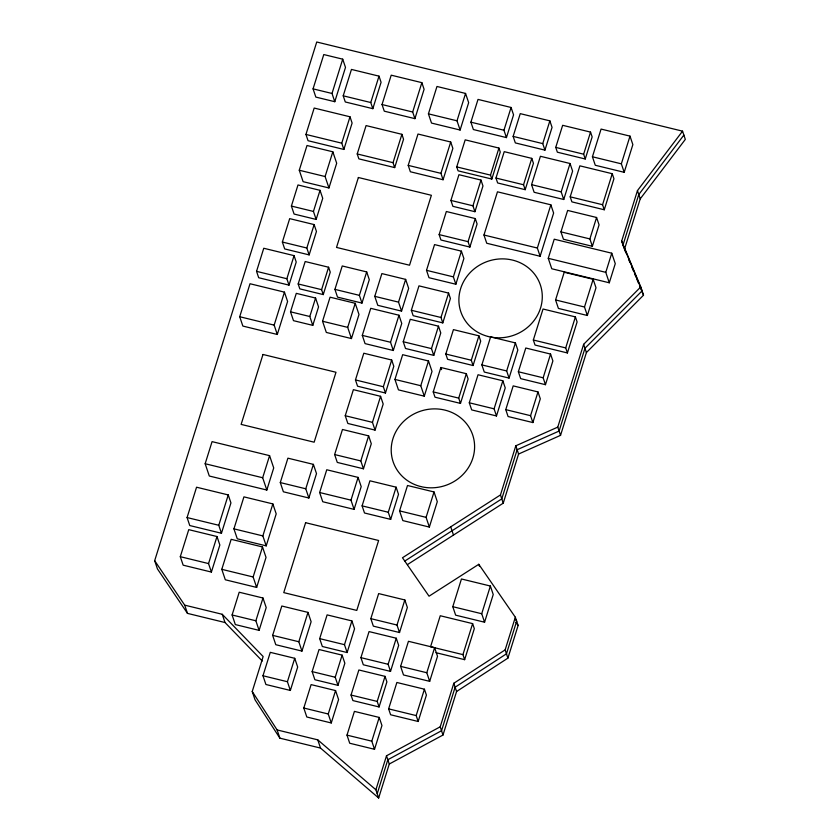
<?xml version="1.0" encoding="UTF-8"?>
<svg xmlns="http://www.w3.org/2000/svg" width="840" height="840" viewBox="0 0 840 840"><rect width="100%" height="100%" fill="white"/><g stroke="black" fill="none" stroke-linecap="round" stroke-linejoin="round"><path stroke-width="1.26" d="M262.29 661.017L225.015 622.524L187.478 613.379L157.447 568.922L154.675 560.69L316.733 42L682.553 131.155L685.325 139.388L640.227 198.849L624.456 249.322L625.968 252.945M239.715 316.733L250.016 283.742L284.456 292.142L287.595 301.476L277.294 334.467L242.855 326.067L239.715 316.733L274.155 325.122L277.294 334.467M313.068 88.861L323.778 54.558L342.72 59.168L345.492 67.41L334.782 101.703L315.84 97.094L313.068 88.861L332.01 93.471L334.782 101.703M256.547 271.352L263.76 248.262L294.063 255.644L296.216 262.038L289.002 285.127L258.689 277.736L256.547 271.352L286.85 278.733L289.002 285.127M305.939 134.442L314.181 108.055L349.997 116.792L352.107 123.06L343.865 149.447L308.049 140.71L305.939 134.442L341.754 143.178L343.865 149.447M187.078 517.556L196.56 487.211L228.249 494.928L230.937 502.919L221.456 533.264L189.767 525.546L187.078 517.556L218.768 525.273L221.456 533.264M205.16 463.733L212.069 441.63L269.577 455.647L273.714 467.943L266.816 490.035L209.297 476.018L205.16 463.733L262.678 477.75L266.816 490.035M299.271 170.237L306.999 145.499L332.829 151.798L336.683 163.222L328.944 187.96L303.114 181.671L299.271 170.237L325.101 176.536L328.944 187.96M180.296 556.689L188.748 529.652L216.993 536.529L219.849 545.013L211.397 572.061L183.152 565.173L180.296 556.689L208.541 563.577L211.397 572.061M291.396 206.073L297.99 184.958L320.04 190.334L322.728 198.324L316.134 219.429L294.084 214.053L291.396 206.073L313.446 211.439L316.134 219.429M282.366 242.046L289.685 218.631L314.139 224.584L316.449 231.472L309.141 254.888L284.687 248.934L282.366 242.046L306.82 248.01L309.141 254.888M332.01 93.471L342.72 59.168M343.214 95.812L351.456 69.426L379.008 76.146L381.077 82.289L372.834 108.675L345.282 101.966L343.214 95.812L370.766 102.533L372.834 108.675M286.85 278.733L294.063 255.644M274.155 325.122L284.456 292.142M313.446 211.439L320.04 190.334M325.101 176.536L332.829 151.798M218.768 525.273L228.249 494.928M306.82 248.01L314.139 224.584M208.541 563.577L216.993 536.529M341.754 143.178L349.997 116.792M298.179 283.962L305.183 261.534L328.598 267.236L330.256 272.149L323.253 294.588L299.828 288.876L298.179 283.962L321.594 289.663L323.253 294.588M290.514 311.819L296.289 293.349L315.578 298.043L318.549 306.894L312.784 325.364L293.496 320.67L290.514 311.819L309.803 316.512L312.784 325.364M233.929 528.854L243.925 496.86L272.853 503.916L276.203 513.87L266.207 545.864L237.279 538.808L233.929 528.854L262.857 535.909L266.207 545.864M221.791 569.331L231.168 539.322L262.51 546.956L266.028 557.403L256.651 587.423L225.309 579.779L221.791 569.331L253.134 576.975L256.651 587.423M370.766 102.533L379.008 76.146M357.221 153.951L366.082 125.58L401.898 134.316L403.557 139.23L394.685 167.591L358.869 158.865L357.221 153.951L393.036 162.677L394.685 167.591M309.803 316.512L315.578 298.043M262.678 477.75L269.577 455.647M321.594 289.663L328.598 267.236M382.032 104.538L391.209 75.18L421.858 82.656L424.095 89.292L414.918 118.65L384.269 111.174L382.032 104.538L412.681 112.014L414.918 118.65M322.55 321.258L330.078 297.181L355.215 303.303L358.985 314.486L351.456 338.572L326.319 332.441L322.55 321.258L347.697 327.38L351.456 338.572M232.103 614.985L239.211 592.221L262.983 598.017L266.207 607.603L259.098 630.368L235.326 624.572L232.103 614.985L255.864 620.781L259.098 630.368M334.919 289.38L342.237 265.965L366.692 271.919L369.296 279.668L361.977 303.082L337.522 297.129L334.919 289.38L359.373 295.344L361.977 303.082M262.857 535.909L272.853 503.916M280.287 482.57L287.91 458.168L313.394 464.373L316.502 473.592L308.868 498.005L283.385 491.788L280.287 482.57L305.77 488.786L308.868 498.005M253.134 576.975L262.51 546.956M393.036 162.677L401.898 134.316M412.681 112.014L421.858 82.656M255.864 620.781L262.983 598.017M347.697 327.38L355.215 303.303M359.373 295.344L366.692 271.919M305.77 488.786L313.394 464.373M408.209 165.375L417.995 134.032L450.713 142.013L452.865 148.397L443.079 179.739L410.361 171.759L408.209 165.375L440.927 173.345L443.079 179.739M428.421 113.852L436.968 86.468L465.56 93.439L468.657 102.659L460.11 130.032L431.519 123.07L428.421 113.852L457.002 120.813L460.11 130.032M362.292 335.381L370.734 308.332L398.979 315.221L401.751 323.453L393.298 350.501L365.054 343.613L362.292 335.381L390.526 342.269L393.298 350.501M374.766 296.352L381.875 273.588L405.636 279.384L408.66 288.351L401.552 311.115L377.78 305.319L374.766 296.352L398.528 302.137L401.552 311.115M682.553 131.155L637.455 190.617L621.684 241.08L640.752 286.955L583.632 344.327L557.771 427.119L515.812 445.798L500.462 494.939L402.486 557.75L429.041 596.2L478.79 564.301L515.34 617.232L505.144 649.876L453.81 683.267L440.213 726.81L386.505 755.79L389.277 764.022L378.661 798L320.523 748.073L279.888 738.171L255.003 699.731L252.231 691.499L263.151 656.534L222.243 614.292L184.706 605.147L154.675 560.69M272.643 635.365L281.81 606.018L307.986 612.392L311.125 621.736L301.959 651.084L275.782 644.711L272.643 635.365L298.82 641.75L301.959 651.084M319.641 492.524L326.75 469.76L358.092 477.404L361.2 486.623L354.081 509.376L322.749 501.743L319.641 492.524L350.983 500.157L354.081 509.376M262.973 675.759L270.281 652.344L294.735 658.308L297.675 667.034L290.356 690.449L265.902 684.495L262.973 675.759L287.417 681.723L290.356 690.449M355.457 379.943L363.804 353.231L391.692 360.024L393.803 366.293L385.455 393.015L357.567 386.211L355.457 379.943L383.344 386.747L385.455 393.015M345.24 415.727L353.378 389.666L380.583 396.302L383.187 404.04L375.05 430.101L347.844 423.465L345.24 415.727L372.445 422.352L375.05 430.101M334.635 454.556L342.468 429.481L368.644 435.866L371.291 443.73L363.457 468.794L337.281 462.42L334.635 454.556L360.812 460.929L363.457 468.794M398.528 302.137L405.636 279.384M457.002 120.813L465.56 93.439M440.927 173.345L450.713 142.013M390.526 342.269L398.979 315.221M298.82 641.75L307.986 612.392M287.417 681.723L294.735 658.308M383.344 386.747L391.692 360.024M372.445 422.352L380.583 396.302M360.812 460.929L368.644 435.866M350.983 500.157L358.092 477.404M411.348 310.275L418.971 285.863L448.592 293.087L450.419 298.494L442.785 322.896L413.165 315.683L411.348 310.275L440.969 317.489L442.785 322.896M456.74 166.898L465.192 139.85L498.939 148.071L500.262 152.009L491.82 179.056L458.062 170.825L456.74 166.898L490.497 175.119L491.82 179.056M470.904 122.168L478.013 99.414L511.077 107.468L513.555 114.839L506.447 137.603L473.382 129.549L470.904 122.168L503.958 130.232L506.447 137.603M403.242 341.733L410.256 319.294L438.491 326.183L440.769 332.945L433.766 355.373L405.52 348.485L403.242 341.733L431.487 348.611L433.766 355.373M426.51 270.333L434.543 244.597L461.401 251.15L463.89 258.521L455.847 284.245L428.988 277.704L426.51 270.333L453.369 276.875L455.847 284.245M439.131 234.602L446.344 211.512L475.272 218.568L477.089 223.976L469.875 247.065L440.947 240.009L439.131 234.602L468.058 241.658L469.875 247.065M394.937 379.428L402.665 354.69L428.495 360.98L432.012 371.427L424.284 396.165L398.454 389.876L394.937 379.428L420.767 385.718L424.284 396.165M450.901 200.434L458.945 174.699L480.984 180.075L482.969 185.976L474.925 211.701L452.886 206.335L450.901 200.434L472.941 205.8L474.925 211.701M319.683 638.631L327.106 614.88L351.907 620.928L354.554 628.793L347.13 652.544L322.34 646.496L319.683 638.631L344.484 644.669L347.13 652.544M362.103 505.869L369.936 480.806L396.113 487.179L398.506 494.308L390.673 519.383L364.507 512.999L362.103 505.869L388.28 512.253L390.673 519.383M312.144 671.611L319.053 649.52L342.122 655.137L344.852 663.254L337.953 685.346L314.874 679.728L312.144 671.611L335.223 677.24L337.953 685.346M303.796 708.025L311.105 684.611L335.559 690.575L338.583 699.542L331.264 722.957L306.81 717.003L303.796 708.025L328.241 713.99L331.264 722.957M472.941 205.8L480.984 180.075M453.369 276.875L461.401 251.15M440.969 317.489L448.592 293.087M431.487 348.611L438.491 326.183M420.767 385.718L428.495 360.98M468.058 241.658L475.272 218.568M503.958 130.232L511.077 107.468M490.497 175.119L498.939 148.071M344.484 644.669L351.907 620.928M335.223 677.24L342.122 655.137M388.28 512.253L396.113 487.179M328.241 713.99L335.559 690.575M495.989 178.048L504.231 151.662L531.783 158.372L533.442 163.296L525.2 189.683L497.648 182.963L495.989 178.048L523.541 184.758L525.2 189.683M433.23 391.902L440.853 367.5L466.337 373.706L468.122 378.998L460.488 403.399L435.005 397.194L433.23 391.902L458.714 398.118L460.488 403.399M513.135 136.395L520.244 113.642L549.864 120.855L552.058 127.365L544.94 150.129L515.33 142.916L513.135 136.395L542.755 143.619L544.94 150.129M445.809 354.029L453.432 329.616L478.916 335.832L480.701 341.114L473.067 365.526L447.584 359.31L445.809 354.029L471.293 360.234L473.067 365.526M483.966 235.022L497.469 191.814L550.851 204.813L553.623 213.055L540.12 256.263L486.738 243.254L483.966 235.022L537.348 248.031L540.12 256.263M399.567 510.888L407.505 485.499L434.028 491.957L437.294 501.669L429.356 527.069L402.843 520.601L399.567 510.888L426.09 517.356L429.356 527.069M370.829 618.65L378.661 593.586L404.828 599.96L407.358 607.457L399.525 632.53L373.349 626.147L370.829 618.65L396.995 625.034L399.525 632.53M360.917 657.647L369.054 631.586L396.26 638.222L398.664 645.351L390.516 671.401L363.31 664.776L360.917 657.647L388.122 664.283L390.516 671.401M351.036 695.048L358.869 669.974L385.035 676.357L386.904 681.88L379.071 706.954L352.894 700.571L351.036 695.048L377.202 701.421L379.071 706.954M346.994 735.137L354.417 711.385L379.218 717.433L381.948 725.54L374.524 749.291L349.724 743.243L346.994 735.137L371.794 741.174L374.524 749.291M523.541 184.758L531.783 158.372M458.714 398.118L466.337 373.706M471.293 360.234L478.916 335.832M426.09 517.356L434.028 491.957M542.755 143.619L549.864 120.855M531.562 184.653L540.425 156.282L570.045 163.506L572.607 171.119L563.745 199.49L534.125 192.276L531.562 184.653L561.183 191.867L563.745 199.49M396.995 625.034L404.828 599.96M469.287 402.78L478.044 374.745L502.845 380.793L505.239 387.923L496.482 415.957L471.692 409.909L469.287 402.78L494.088 408.828L496.482 415.957M388.122 664.283L396.26 638.222M481.866 364.906L490.634 336.872L515.424 342.919L517.829 350.038L509.061 378.084L484.271 372.036L481.866 364.906L506.667 370.955L509.061 378.084M377.202 701.421L385.035 676.357M555.744 147.399L562.653 125.307L590.541 132.101L592.158 136.899L585.249 158.991L557.361 152.197L555.744 147.399L583.643 154.203L585.249 158.991M371.794 741.174L379.218 717.433M400.617 666.361L408.45 641.298L434.616 647.672L437.514 656.271L429.681 681.345L403.505 674.961L400.617 666.361L426.794 672.735L429.681 681.345M388.626 708.865L396.869 682.479L424.421 689.199L426.405 695.1L418.163 721.486L390.611 714.767L388.626 708.865L416.178 715.586L418.163 721.486M537.348 248.031L550.851 204.813M561.183 191.867L570.045 163.506M494.088 408.828L502.845 380.793M506.667 370.955L515.424 342.919M378.661 798L375.889 789.768L386.505 755.79M377.213 793.695L387.828 759.727L441.536 730.748L455.133 687.204L506.468 653.814L516.673 621.159L515.204 619.049M548.258 258.321L554.232 239.201L611.751 253.208L615.269 263.655L609.284 282.786L551.775 268.769L548.258 258.321L605.776 272.339L609.284 282.786M570.192 196.833L579.884 165.837L612.255 173.722L613.946 178.763L604.264 209.769L571.893 201.873L570.192 196.833L602.563 204.729L604.264 209.769M583.643 154.203L590.541 132.101M560.952 231.872L567.651 210.43L596.578 217.487L599.067 224.858L592.368 246.298L563.441 239.243L560.952 231.872L589.88 238.928L592.368 246.298M505.775 409.637L513.188 385.885L537.989 391.933L540.309 398.811L532.885 422.562L508.084 416.524L505.775 409.637L530.565 415.685L532.885 422.562M518.354 371.763L525.777 348.012L550.567 354.06L552.888 360.938L545.465 384.689L520.674 378.641L518.354 371.763L543.154 377.8L545.465 384.689M426.794 672.735L434.616 647.672M533.337 340.011L543.029 309.015L575.4 316.901L577.101 321.941L567.409 352.947L535.038 345.051L533.337 340.011L565.708 347.907L567.409 352.947M416.178 715.586L424.421 689.199M592.421 156.776L601.073 129.077L630 136.122L632.856 144.606L624.204 172.316L595.276 165.26L592.421 156.776L621.348 163.832L624.204 172.316M452.792 606.69L461.444 578.981L490.371 586.026L493.227 594.51L484.575 622.22L455.647 615.163L452.792 606.69L481.719 613.736L484.575 622.22M555.566 299.954L564.218 272.255L593.155 279.3L596.001 287.784L587.349 315.483L558.422 308.438L555.566 299.954L584.493 307.01L587.349 315.483M407.453 564.585L503.233 503.181L518.585 454.031L515.812 445.798M530.565 415.685L537.989 391.933M543.154 377.8L550.567 354.06M589.88 238.928L596.578 217.487M602.563 204.729L612.255 173.722M462.935 654.633L472.626 623.626L440.255 615.741L430.563 646.748L462.935 654.633L464.636 659.673L435.992 652.691M464.636 659.673L474.317 628.667L472.626 623.626M389.277 764.022L442.985 735.042L456.582 691.509L453.81 683.267M621.348 163.832L630 136.122M481.719 613.736L490.371 586.026M565.708 347.907L575.4 316.901M584.493 307.01L593.155 279.3M605.776 272.339L611.751 253.208M518.585 454.031L560.543 435.351L586.404 352.569L643.524 295.187L640.752 286.955M624.099 248.241L623.007 245.018L638.778 194.554L683.875 135.083M456.582 691.509L507.917 658.119L518.112 625.464L515.34 617.232M404.911 560.984L501.784 498.876L517.135 449.726L559.094 431.056L584.966 348.264L642.075 290.892L623.007 245.018M252.231 691.499L277.116 729.939L317.751 739.841L375.889 789.768M515.928 622.283L518.112 625.464M628.971 260.18L629.979 262.595M631.985 267.425L633.497 271.047M634.494 273.462L635.996 277.084M637.004 279.5L638.505 283.122M639.513 285.537L643.524 295.187M637.455 190.617L640.227 198.849M621.684 241.08L622.682 244.031M583.632 344.327L586.404 352.569M557.771 427.119L560.543 435.351M500.462 494.939L503.233 503.181M440.853 367.5L441.567 369.611M478.79 564.301L479.451 566.275M505.144 649.876L507.917 658.119M450.713 526.837L453.485 535.069M440.213 726.81L442.985 735.042M317.751 739.841L320.523 748.073M277.116 729.939L279.888 738.171M222.243 614.292L225.015 622.524M184.706 605.147L187.478 613.379M262.983 354.469L241.133 424.399L314.149 442.197L335.99 372.267L262.983 354.469M358.376 177.503L336.525 247.422L409.542 265.22L431.382 195.29L358.376 177.503M305.613 522.701L283.762 592.62L356.78 610.418L378.62 540.488L305.613 522.701M420.536 486.507A41.979 39.186 -18.6 0 0 473.582 438.05A41.979 39.186 -18.6 0 0 404.607 420.494A41.979 39.186 -18.6 0 0 420.536 486.507M488.219 336.504A41.979 39.186 -18.6 0 0 541.264 288.046A41.979 39.186 -18.6 0 0 472.29 270.491A41.979 39.186 -18.6 0 0 488.219 336.504"/></g></svg>
